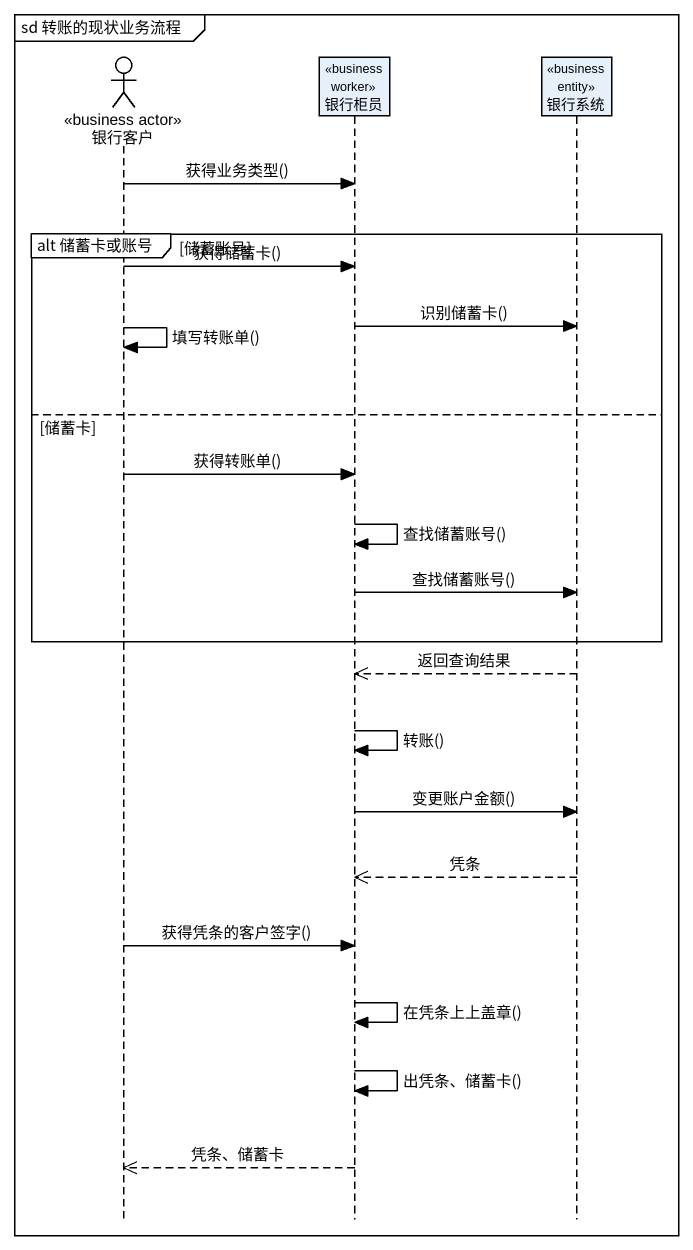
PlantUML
@startuml
mainframe sd 转账的现状业务流程
hide footbox
actor 银行客户 <<business actor>>
participant 银行柜员 <<business worker>>
participant 银行系统 <<business entity>>

银行客户 -> 银行柜员 : 获得业务类型()
group alt 储蓄卡或账号 [储蓄账号]
  银行客户 -> 银行柜员 : 获得储蓄卡()
  银行柜员 -> 银行系统 : 识别储蓄卡()
  银行客户 -> 银行客户 : 填写转账单()
else 储蓄卡
  银行客户 -> 银行柜员 : 获得转账单()
  银行柜员 -> 银行柜员 : 查找储蓄账号()
  银行柜员 -> 银行系统 : 查找储蓄账号()
end
银行系统 -->> 银行柜员 : 返回查询结果
银行柜员 -> 银行柜员 : 转账()
银行柜员 -> 银行系统 : 变更账户金额()
银行系统 -->> 银行柜员 : 凭条
银行客户 -> 银行柜员 : 获得凭条的客户签字()
银行柜员 -> 银行柜员 : 在凭条上上盖章()
银行柜员 -> 银行柜员 : 出凭条、储蓄卡()
银行柜员 -->> 银行客户 : 凭条、储蓄卡
@enduml
